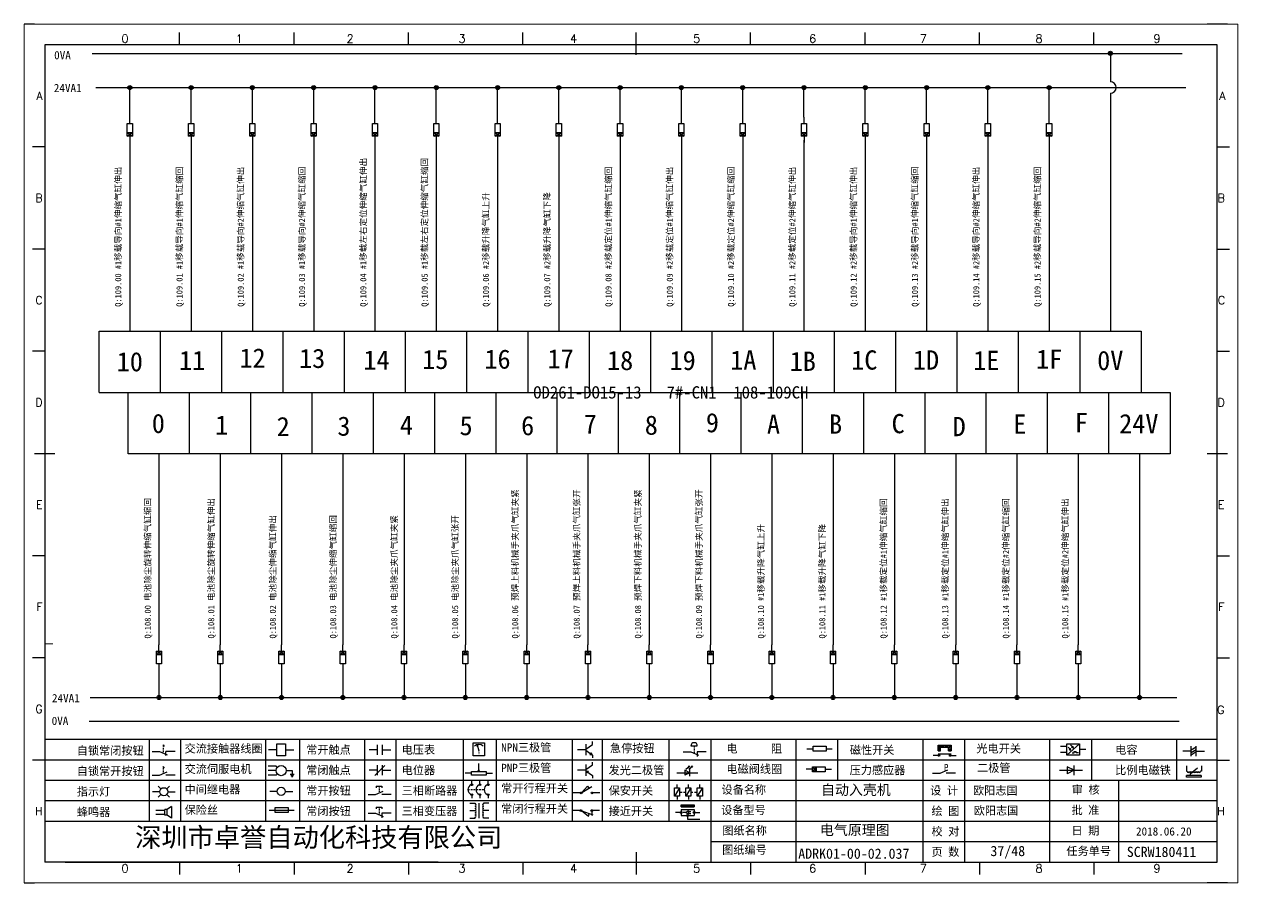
# Model space of a CAD drawing. Header units: millimetres. Extents: x 336 to 12810, y -1577 to 4105.
# Drawn here: x 7231.7 to 7528.7, y -956.1 to -746.1 of the extents above; entities that cross this region are included whole.
import ezdxf
from ezdxf.enums import TextEntityAlignment as Align

# ---------------------------------------------------------------- set-up
doc = ezdxf.new("R2010")
doc.units = ezdxf.units.MM
doc.layers.add('AE_BOR', color=1, linetype='Continuous')
doc.layers.add('MISC', color=2, linetype='Continuous')
doc.styles.get("Standard").update_dxf_attribs({"font": ''})
doc.styles.add('WD', font='romans.shx', dxfattribs={"width": 0.8, "bigfont": 'gbcbig.shx'})
doc.styles.add('样式 0', font='')
doc.styles.add('汉字', font='')
doc.styles.get('Standard').set_extended_font_data('SimSun')
doc.styles.get('样式 0').set_extended_font_data('KaiTi_GB2312')
doc.styles.get('汉字').set_extended_font_data('新宋体')

# ---------------------------------------------------------------- blocks, each defined once
blk = doc.blocks.new('磁性开关')
at = {"linetype": 'ByBlock'}
h = blk.add_hatch(dxfattribs=at)
h.set_pattern_fill('ANSI31', color=256, scale=0.1, style=0)
h.paths.add_polyline_path([(-1910.88, -776.69), (-1910.88, -775.29), (-1907.69, -775.29), (-1907.69, -776.69), (-1908.31, -776.69), (-1908.31, -775.79), (-1910.25, -775.79), (-1910.25, -776.69)])
for p, q in [((-1910.91, -777.81), (-1912.09, -777.81)), ((-1910.88, -776.69), (-1910.88, -775.29)), ((-1910.88, -775.29), (-1907.69, -775.29)), ((-1910.88, -776.69), (-1910.25, -776.69)), ((-1910.88, -777.39), (-1907.69, -777.39)), ((-1910.25, -776.69), (-1910.25, -775.79)), ((-1910.25, -775.79), (-1908.31, -775.79)), ((-1908.31, -776.69), (-1908.31, -775.79)), ((-1908.31, -776.69), (-1907.69, -776.69)), ((-1907.69, -775.29), (-1907.69, -776.69)), ((-1907.66, -777.81), (-1906.48, -777.81))]:
    blk.add_line(p, q, dxfattribs=at)
for centre in [(-1910.68, -777.81), (-1907.88, -777.81)]:
    blk.add_circle(centre, 0.225, dxfattribs=at)
blk = doc.blocks.new('*U6')
at = {"linetype": 'ByBlock'}
for p, q in [((-1909.23, -780.45), (-1909.23, -780.67)), ((-1909.23, -780.45), (-1908.92, -780.84)), ((-1909.23, -780.84), (-1909.23, -781.05)), ((-1911.92, -782.07), (-1910.06, -782.07)), ((-1910.06, -782.07), (-1908.18, -782.88)), ((-1909.23, -781.23), (-1909.23, -781.44)), ((-1909.23, -781.61), (-1909.23, -781.83)), ((-1909.23, -782), (-1909.23, -782.21)), ((-1909.23, -782.38), (-1909.23, -782.43)), ((-1908.52, -783.07), (-1908.52, -782.07)), ((-1906.25, -782.07), (-1908.52, -782.07))]:
    blk.add_line(p, q, dxfattribs=at)
blk = doc.blocks.new('*U8')
at = {"linetype": 'ByBlock'}
for p, q in [((-1911.92, -792.89), (-1910.06, -792.89)), ((-1910.06, -792.89), (-1908.18, -792.08)), ((-1908.88, -791.17), (-1909.23, -790.71)), ((-1909.23, -790.71), (-1909.23, -790.92)), ((-1909.23, -791.09), (-1909.23, -791.31)), ((-1909.23, -791.48), (-1909.23, -791.69)), ((-1909.23, -791.86), (-1909.23, -792.08)), ((-1909.23, -792.25), (-1909.23, -792.47)), ((-1906.25, -792.89), (-1908.52, -792.89))]:
    blk.add_line(p, q, dxfattribs=at)
blk = doc.blocks.new('蜂鸣器')
at = {"linetype": 'ByBlock'}
for p, q in [((-1907.17, -795.53), (-1908.25, -796.26)), ((-1907.17, -795.53), (-1907.17, -798.41)), ((-1908.8, -796.48), (-1911.01, -796.48)), ((-1908.8, -797.46), (-1911.01, -797.46)), ((-1908.25, -796.26), (-1908.8, -796.26)), ((-1908.8, -797.68), (-1908.8, -796.26)), ((-1908.25, -797.68), (-1908.8, -797.68)), ((-1908.25, -797.68), (-1908.25, -796.26)), ((-1907.17, -798.41), (-1908.25, -797.68))]:
    blk.add_line(p, q, dxfattribs=at)
blk = doc.blocks.new('指示灯')
at = {"linetype": 'ByBlock'}
for p, q in [((-1854.25, -776.92), (-1856.06, -776.92)), ((-1854.62, -775.59), (-1853.97, -776.23)), ((-1854.62, -778.25), (-1853.97, -777.61)), ((-1851.9, -775.59), (-1852.54, -776.23)), ((-1851.9, -778.25), (-1852.54, -777.61)), ((-1852.26, -776.92), (-1850.45, -776.92))]:
    blk.add_line(p, q, dxfattribs=at)
blk.add_circle((-1853.26, -776.92), 0.992, dxfattribs=at)
blk = doc.blocks.new('光电开关')
at = {"linetype": 'ByBlock'}
h = blk.add_hatch(dxfattribs=at)
h.set_pattern_fill('ANSI31', color=256, scale=0.01, style=0)
h.set_pattern_definition([(45, (0.172267, 0), (-0.0224506403, 0.0224506403), [])])
h.paths.add_polyline_path([(-1882.44, -776.34), (-1882.5, -775.91), (-1882.68, -776.07)])
h.paths.add_polyline_path([(-1882.86, -776.23), (-1882.44, -776.34), (-1882.68, -776.07)])
h.paths.add_polyline_path([(-1883.05, -776.88), (-1883.11, -776.45), (-1883.29, -776.61)])
h.paths.add_polyline_path([(-1883.47, -776.77), (-1883.05, -776.88), (-1883.29, -776.61)])
for p, q in [((-1884.01, -775.96), (-1885.56, -775.96)), ((-1884.01, -777.39), (-1885.56, -777.39)), ((-1880.91, -775.3), (-1884.01, -778.05)), ((-1883.75, -776.09), (-1883.05, -776.88)), ((-1883.11, -776.45), (-1883.47, -776.77)), ((-1883.05, -776.88), (-1883.47, -776.77)), ((-1883.14, -775.55), (-1882.44, -776.34)), ((-1883.05, -776.88), (-1883.11, -776.45)), ((-1882.5, -775.91), (-1882.86, -776.23)), ((-1882.44, -776.34), (-1882.86, -776.23)), ((-1882.78, -777.47), (-1882.23, -777.47)), ((-1882.44, -776.34), (-1882.5, -775.91)), ((-1882.23, -777.47), (-1882.23, -777.14)), ((-1882.23, -777.14), (-1881.78, -777.14)), ((-1881.78, -777.47), (-1881.78, -777.14)), ((-1881.23, -777.47), (-1881.78, -777.47)), ((-1879.37, -776.67), (-1880.91, -776.67))]:
    blk.add_line(p, q, dxfattribs=at)
blk.add_lwpolyline([(-1884.01, -775.3), (-1880.91, -775.3), (-1880.91, -778.05), (-1884.01, -778.05)], close=True, dxfattribs=at)
blk = doc.blocks.new('交流接触器线圈')
at = {"linetype": 'ByBlock'}
for p, q in [((-1880.82, -781.77), (-1882.87, -781.77)), ((-1878.72, -781.77), (-1876.67, -781.77))]:
    blk.add_line(p, q, dxfattribs=at)
blk.add_lwpolyline([(-1880.82, -780.28), (-1878.72, -780.28), (-1878.72, -783.26), (-1880.82, -783.26)], close=True, dxfattribs=at)
blk = doc.blocks.new('交流伺服电机')
at = {"linetype": 'ByBlock'}
for p, q in [((-1880.97, -785.75), (-1882.94, -785.75)), ((-1880.97, -786.85), (-1882.94, -786.85)), ((-1880.97, -785.75), (-1880.65, -786.03)), ((-1878.49, -786.85), (-1877.07, -786.85)), ((-1877.07, -786.85), (-1877.07, -787.72)), ((-1880.97, -787.94), (-1882.94, -787.94)), ((-1880.97, -787.94), (-1880.65, -787.67)), ((-1877.54, -787.72), (-1876.59, -787.72)), ((-1877.38, -788.01), (-1876.75, -788.01)), ((-1877.23, -788.29), (-1876.9, -788.29))]:
    blk.add_line(p, q, dxfattribs=at)
blk.add_circle((-1879.73, -786.85), 1.24, dxfattribs=at)
blk = doc.blocks.new('中间继电器')
at = {"linetype": 'ByBlock'}
for p, q in [((-1880.72, -791.92), (-1882.54, -791.92)), ((-1878.74, -791.92), (-1876.92, -791.92))]:
    blk.add_line(p, q, dxfattribs=at)
blk.add_circle((-1879.73, -791.92), 0.992, dxfattribs=at)
blk = doc.blocks.new('保险丝')
at = {"linetype": 'ByBlock'}
blk.add_line((-1882.72, -796.49), (-1876.55, -796.49), dxfattribs=at)
blk.add_lwpolyline([(-1881.2, -795.86), (-1878.06, -795.86), (-1878.06, -797.12), (-1881.2, -797.12)], close=True, dxfattribs=at)
blk = doc.blocks.new('常开按钮')
at = {"linetype": 'ByBlock'}
for p, q in [((-1910.06, -787.73), (-1908.18, -786.93)), ((-1909.9, -785.68), (-1908.56, -785.68)), ((-1909.9, -785.68), (-1909.9, -786.07)), ((-1909.23, -785.68), (-1909.23, -785.89)), ((-1909.23, -786.06), (-1909.23, -786.28)), ((-1909.23, -786.45), (-1909.23, -786.67)), ((-1909.23, -786.84), (-1909.23, -787.05)), ((-1908.56, -785.68), (-1908.56, -786.07)), ((-1911.92, -787.73), (-1910.06, -787.73)), ((-1909.23, -787.22), (-1909.23, -787.38)), ((-1906.25, -787.73), (-1908.52, -787.73))]:
    blk.add_line(p, q, dxfattribs=at)
blk = doc.blocks.new('常开触点')
at = {"linetype": 'ByBlock'}
for p, q in [((-1853.82, -782.99), (-1853.82, -780.56)), ((-1852.6, -782.99), (-1852.6, -780.56)), ((-1853.82, -781.77), (-1855.88, -781.77)), ((-1852.6, -781.77), (-1850.55, -781.77))]:
    blk.add_line(p, q, dxfattribs=at)
blk = doc.blocks.new('常闭触点')
at = {"linetype": 'ByBlock'}
for p, q in [((-1853.82, -786.77), (-1855.88, -786.77)), ((-1852.01, -785.66), (-1854.43, -788.1)), ((-1853.82, -787.99), (-1853.82, -785.56)), ((-1852.6, -787.99), (-1852.6, -785.56)), ((-1852.6, -786.77), (-1850.55, -786.77))]:
    blk.add_line(p, q, dxfattribs=at)
blk = doc.blocks.new('常闭按钮')
at = {"linetype": 'ByBlock'}
for p, q in [((-1856.13, -792.28), (-1854.28, -792.28)), ((-1854.28, -792.28), (-1852.4, -793.09)), ((-1854.11, -790.83), (-1852.77, -790.83)), ((-1854.11, -790.83), (-1854.11, -791.22)), ((-1853.44, -790.83), (-1853.44, -791.04)), ((-1853.44, -791.21), (-1853.44, -791.43)), ((-1853.44, -791.6), (-1853.44, -791.82)), ((-1853.44, -791.99), (-1853.44, -792.2)), ((-1853.44, -792.37), (-1853.44, -792.53)), ((-1852.77, -790.83), (-1852.77, -791.22)), ((-1850.47, -792.28), (-1852.73, -792.28)), ((-1852.73, -792.28), (-1852.73, -793.43))]:
    blk.add_line(p, q, dxfattribs=at)
blk = doc.blocks.new('电磁阀线圈')
at = {"linetype": 'ByBlock'}
for p, q in [((-1854.61, -795.92), (-1853.75, -797.16)), ((-1853.75, -795.92), (-1854.61, -797.16)), ((-1853.75, -795.92), (-1853.75, -797.16)), ((-1854.61, -796.54), (-1856.17, -796.54)), ((-1851.53, -796.54), (-1849.97, -796.54))]:
    blk.add_line(p, q, dxfattribs=at)
blk.add_lwpolyline([(-1854.61, -795.92), (-1851.53, -795.92), (-1851.53, -797.16), (-1854.61, -797.16)], close=True, dxfattribs=at)
blk = doc.blocks.new('电压表')
at = {"linetype": 'ByBlock'}
for p, q in [((-1814.84, -780.75), (-1814.91, -781.13)), ((-1814.6, -781.05), (-1814.91, -781.13)), ((-1814.84, -780.75), (-1814.46, -782.26)), ((-1814.84, -780.75), (-1814.6, -781.05))]:
    blk.add_line(p, q, dxfattribs=at)
blk.add_lwpolyline([(-1815.84, -780.34), (-1813.07, -780.34), (-1813.07, -783.49), (-1815.84, -783.49)], close=True, dxfattribs=at)
blk.add_arc((-1814.46, -782.26), 1.56, 46.8313, 133.1687, dxfattribs=at)
at = {"linetype": 'ByBlock', "insert": (-1814.7, -782.39), "char_height": 0.75, "width": 0.6768, "attachment_point": 1}
blk.add_mtext('V', dxfattribs=at)
blk = doc.blocks.new('电位器')
at = {"linetype": 'ByBlock'}
for p, q in [((-1814.45, -787.3), (-1814.62, -786.96)), ((-1814.62, -786.96), (-1814.27, -786.96)), ((-1814.45, -787.3), (-1814.45, -785.39)), ((-1814.45, -787.3), (-1814.27, -786.96)), ((-1816.21, -787.75), (-1817.79, -787.75)), ((-1812.68, -787.75), (-1811.1, -787.75))]:
    blk.add_line(p, q, dxfattribs=at)
blk.add_lwpolyline([(-1816.21, -787.3), (-1812.68, -787.3), (-1812.68, -788.2), (-1816.21, -788.2)], close=True, dxfattribs=at)
blk = doc.blocks.new('三相断路器')
at = {"linetype": 'ByBlock'}
for p, q in [((-1816.17, -790.33), (-1816.17, -789.7)), ((-1814.17, -790.33), (-1814.17, -789.7)), ((-1812.18, -790.33), (-1812.18, -789.7)), ((-1817.14, -791.74), (-1816.72, -791.74)), ((-1816.45, -791.74), (-1816.03, -791.74)), ((-1815.76, -791.74), (-1815.34, -791.74)), ((-1815.07, -791.74), (-1814.65, -791.74)), ((-1814.38, -791.74), (-1813.96, -791.74)), ((-1813.69, -791.74), (-1813.27, -791.74)), ((-1816.17, -793.19), (-1816.17, -793.83)), ((-1814.17, -793.19), (-1814.17, -793.83)), ((-1812.18, -793.19), (-1812.18, -793.83))]:
    blk.add_line(p, q, dxfattribs=at)
for centre in [(-1816.17, -790.55), (-1816.17, -792.98), (-1814.17, -790.55), (-1814.17, -792.98), (-1812.18, -790.55), (-1812.18, -792.98)]:
    blk.add_circle(centre, 0.219, dxfattribs=at)
for centre in [(-1815.81, -791.74), (-1813.82, -791.74), (-1811.83, -791.74)]:
    blk.add_arc(centre, 1.32, 115.5791, 244.4209, dxfattribs=at)
blk = doc.blocks.new('三相变压器')
at = {"linetype": 'ByBlock'}
for p, q in [((-1816.69, -795.03), (-1815.37, -795.03)), ((-1815.37, -795.03), (-1815.37, -795.24)), ((-1814.34, -798.7), (-1814.34, -795.04)), ((-1812, -795.03), (-1813.32, -795.03)), ((-1813.32, -795.03), (-1813.32, -795.24)), ((-1816.69, -796.87), (-1815.37, -796.87)), ((-1816.69, -798.71), (-1815.37, -798.71)), ((-1815.37, -798.71), (-1815.37, -798.5)), ((-1812, -796.87), (-1813.32, -796.87)), ((-1813.32, -798.71), (-1813.32, -798.5)), ((-1812, -798.71), (-1813.32, -798.71))]:
    blk.add_line(p, q, dxfattribs=at)
for centre, start, end in [((-1815.37, -795.51), 270, 90), ((-1815.37, -796.06), 270, 90), ((-1813.32, -795.51), 90, 270), ((-1813.32, -796.06), 90, 270), ((-1815.37, -796.6), 270, 90), ((-1815.37, -797.14), 270, 90), ((-1815.37, -797.68), 270, 90), ((-1815.37, -798.23), 270, 90), ((-1813.32, -796.6), 90, 270), ((-1813.32, -797.14), 90, 270), ((-1813.32, -797.68), 90, 270), ((-1813.32, -798.23), 90, 270)]:
    blk.add_arc(centre, 0.271, start, end, dxfattribs=at)
blk = doc.blocks.new('压力感应器')
at = {"linetype": 'ByBlock'}
for p, q in [((-1817.44, -777.73), (-1815.59, -777.73)), ((-1815.59, -777.73), (-1813.71, -776.93)), ((-1811.78, -777.73), (-1814.05, -777.73))]:
    blk.add_line(p, q, dxfattribs=at)
at = {"linetype": 'ByBlock', "insert": (-1814.65, -775.48), "char_height": 1.68, "width": 1.2242, "attachment_point": 1}
blk.add_mtext('{\\fNSimSun|b0|i0|c134|p49;P}', dxfattribs=at)
blk = doc.blocks.new('二极管')
at = {"linetype": 'ByBlock'}
for p, q in [((-1787.52, -776.77), (-1781.92, -776.77)), ((-1783.97, -776.77), (-1785.69, -775.9)), ((-1785.69, -775.9), (-1785.69, -777.65)), ((-1783.97, -776.77), (-1785.69, -777.65)), ((-1783.97, -777.99), (-1783.97, -775.56))]:
    blk.add_line(p, q, dxfattribs=at)
blk = doc.blocks.new('NPN三极管')
at = {"linetype": 'ByBlock'}
for p, q in [((-1785.73, -780.61), (-1785.73, -783.32)), ((-1785.73, -781.82), (-1784.15, -780.66)), ((-1784.15, -780.66), (-1784.15, -779.98)), ((-1785.73, -781.97), (-1787.81, -781.97)), ((-1785.73, -782.11), (-1784.15, -783.27)), ((-1784.41, -782.73), (-1784.74, -783.18)), ((-1784.15, -783.27), (-1784.74, -783.18)), ((-1784.15, -783.27), (-1784.41, -782.73)), ((-1784.15, -783.27), (-1784.15, -783.96))]:
    blk.add_line(p, q, dxfattribs=at)
blk = doc.blocks.new('PNP三极管')
at = {"linetype": 'ByBlock'}
for p, q in [((-1784.9, -786.74), (-1786.98, -786.74)), ((-1784.9, -785.38), (-1784.9, -788.09)), ((-1784.9, -786.59), (-1783.32, -785.43)), ((-1784.9, -786.88), (-1783.32, -788.04)), ((-1784.9, -786.88), (-1784.31, -786.97)), ((-1784.9, -786.88), (-1784.64, -787.42)), ((-1784.31, -786.97), (-1784.64, -787.42)), ((-1783.32, -785.43), (-1783.32, -784.75)), ((-1783.32, -788.04), (-1783.32, -788.73))]:
    blk.add_line(p, q, dxfattribs=at)
blk = doc.blocks.new('常开行程开关')
at = {"linetype": 'ByBlock'}
for p, q in [((-1786.29, -792.3), (-1788.01, -792.3)), ((-1785.89, -792.17), (-1784.52, -790.62)), ((-1785.89, -792.17), (-1783.43, -790.72)), ((-1784.52, -790.62), (-1784.19, -791.17)), ((-1781.48, -792.3), (-1783.21, -792.3))]:
    blk.add_line(p, q, dxfattribs=at)
for centre in [(-1786.07, -792.3), (-1783.42, -792.3)]:
    blk.add_circle(centre, 0.219, dxfattribs=at)
blk = doc.blocks.new('常闭行程开关')
at = {"linetype": 'ByBlock'}
for p, q in [((-1786.34, -796.62), (-1788.07, -796.62)), ((-1785.93, -796.72), (-1783.25, -797.7)), ((-1785.93, -796.72), (-1784.3, -798)), ((-1784.3, -798), (-1784.08, -797.4)), ((-1783.48, -796.84), (-1783.48, -797.85)), ((-1781.54, -796.62), (-1783.26, -796.62))]:
    blk.add_line(p, q, dxfattribs=at)
for centre in [(-1786.12, -796.62), (-1783.48, -796.62)]:
    blk.add_circle(centre, 0.219, dxfattribs=at)
blk = doc.blocks.new('电容')
at = {"linetype": 'ByBlock'}
for p, q in [((-1756.08, -782.99), (-1756.08, -780.56)), ((-1754.86, -780.79), (-1756.08, -781.55)), ((-1754.86, -782.99), (-1754.86, -780.56)), ((-1756.08, -781.77), (-1758.13, -781.77)), ((-1754.86, -781.44), (-1756.08, -782.2)), ((-1754.86, -781.99), (-1756.08, -782.75)), ((-1754.86, -781.77), (-1752.81, -781.77))]:
    blk.add_line(p, q, dxfattribs=at)
blk = doc.blocks.new('发光二极管')
at = {"linetype": 'ByBlock'}
for p, q in [((-1758.01, -786.77), (-1752.89, -786.77)), ((-1754.84, -786.77), (-1756.04, -786.16)), ((-1756.04, -786.16), (-1756.04, -787.39)), ((-1754.84, -786.77), (-1756.04, -787.39)), ((-1755.78, -785.92), (-1754.89, -785.14)), ((-1754.89, -785.14), (-1755.2, -785.22)), ((-1755.2, -785.22), (-1755.01, -785.43)), ((-1755.08, -785.92), (-1754.18, -785.14)), ((-1754.89, -785.14), (-1755.01, -785.43)), ((-1754.84, -787.63), (-1754.84, -785.92)), ((-1754.18, -785.14), (-1754.49, -785.22)), ((-1754.49, -785.22), (-1754.31, -785.43)), ((-1754.18, -785.14), (-1754.31, -785.43))]:
    blk.add_line(p, q, dxfattribs=at)
blk = doc.blocks.new('比例电磁阀')
at = {"linetype": 'ByBlock'}
for p, q in [((-1757.26, -775.38), (-1757.26, -776.71)), ((-1757.26, -776.71), (-1757.05, -776.71)), ((-1753.6, -777.73), (-1757.25, -777.73)), ((-1757.25, -778.13), (-1757.25, -777.73)), ((-1753.6, -778.13), (-1757.25, -778.13)), ((-1754.5, -775.98), (-1756.35, -777.44)), ((-1756.35, -777.44), (-1756.25, -777.25)), ((-1756.35, -777.44), (-1756.15, -777.38)), ((-1756.15, -777.38), (-1756.25, -777.25)), ((-1753.58, -776.71), (-1753.8, -776.71)), ((-1753.6, -777.73), (-1753.6, -778.13)), ((-1753.58, -775.38), (-1753.58, -776.71))]:
    blk.add_line(p, q, dxfattribs=at)
for centre in [(-1756.78, -776.71), (-1756.24, -776.71), (-1755.7, -776.71), (-1755.15, -776.71), (-1754.61, -776.71), (-1754.07, -776.71)]:
    blk.add_arc(centre, 0.271, 180, 0, dxfattribs=at)
blk = doc.blocks.new('保安开关')
at = {"linetype": 'ByBlock'}
for p, q in [((-1757.96, -790.79), (-1757.96, -789.97)), ((-1755.17, -790.79), (-1755.17, -789.97)), ((-1752.39, -790.79), (-1752.39, -789.97)), ((-1757.33, -790.79), (-1758.6, -792.81)), ((-1757.96, -792.81), (-1757.96, -793.62)), ((-1757.33, -791.8), (-1756.72, -791.8)), ((-1756.35, -791.8), (-1755.89, -791.8)), ((-1754.54, -790.79), (-1755.81, -792.81)), ((-1755.17, -792.81), (-1755.17, -793.62)), ((-1754.52, -791.8), (-1754.06, -791.8)), ((-1753.69, -791.8), (-1753.08, -791.8)), ((-1751.75, -790.79), (-1753.02, -792.81)), ((-1752.39, -792.81), (-1752.39, -793.62))]:
    blk.add_line(p, q, dxfattribs=at)
for points in [[(-1758.6, -790.79), (-1757.33, -790.79), (-1757.33, -792.81), (-1758.6, -792.81)], [(-1755.81, -790.79), (-1754.54, -790.79), (-1754.54, -792.81), (-1755.81, -792.81)], [(-1753.02, -790.79), (-1751.75, -790.79), (-1751.75, -792.81), (-1753.02, -792.81)]]:
    blk.add_lwpolyline(points, close=True, dxfattribs=at)
blk = doc.blocks.new('接近开关')
at = {"linetype": 'ByBlock'}
h = blk.add_hatch(dxfattribs=at)
h.set_pattern_fill('ANSI31', color=256, scale=0.01, style=0)
h.set_pattern_definition([(45, (-89.131516, -30.795668), (-0.0224506403, 0.0224506403), [])])
h.paths.add_polyline_path([(-1516.96, -1123.35), (-1516.96, -1122.85), (-1513.76, -1122.85), (-1513.76, -1123.35)])
for p, q in [((-1517.18, -1124.71), (-1518.36, -1124.71)), ((-1516.96, -1123.35), (-1516.96, -1122.85)), ((-1516.96, -1122.85), (-1513.76, -1122.85)), ((-1516.96, -1123.35), (-1513.76, -1123.35)), ((-1516.96, -1123.95), (-1513.76, -1123.95)), ((-1516.96, -1123.95), (-1516.96, -1125.47)), ((-1516.96, -1125.47), (-1513.76, -1125.47)), ((-1515.91, -1124.71), (-1516.45, -1124.71)), ((-1515.11, -1124.31), (-1515.91, -1124.71)), ((-1515.11, -1125.11), (-1515.91, -1124.71)), ((-1515.33, -1124.53), (-1515.17, -1124.53)), ((-1515.33, -1124.88), (-1515.17, -1124.88)), ((-1515.25, -1124.45), (-1515.25, -1124.61)), ((-1515.11, -1124.31), (-1515.11, -1125.11)), ((-1515.11, -1124.48), (-1514.58, -1124.48)), ((-1515.11, -1124.94), (-1514.58, -1124.94)), ((-1513.76, -1122.85), (-1513.76, -1123.35)), ((-1513.76, -1123.95), (-1513.76, -1125.47)), ((-1513.54, -1124.71), (-1512.36, -1124.71)), ((-1515.36, -1125.69), (-1515.36, -1126.36)), ((-1515.36, -1126.36), (-1512.36, -1126.36))]:
    blk.add_line(p, q, dxfattribs=at)
for centre in [(-1516.96, -1124.71), (-1515.36, -1125.47), (-1513.76, -1124.71)]:
    blk.add_circle(centre, 0.225, dxfattribs=at)
blk = doc.blocks.new('电阻')
at = {"linetype": 'ByBlock'}
for p, q in [((-3.09, 0), (-1.57, 0)), ((1.57, 0), (3.09, 0))]:
    blk.add_line(p, q, dxfattribs=at)
blk.add_lwpolyline([(-1.57, 0.63), (1.57, 0.63), (1.57, -0.63), (-1.57, -0.63)], close=True, dxfattribs=at)
blk = doc.blocks.new('急停按钮')
at = {"linetype": 'ByBlock'}
for p, q in [((-1.86, 0), (0, 0)), ((0, 0), (1.88, -0.81)), ((0.06, 1.45), (1.61, 1.45)), ((0.83, 1.45), (0.83, 1.24)), ((0.83, 1.07), (0.83, 0.85)), ((0.83, 0.68), (0.83, 0.47)), ((0.83, 0.29), (0.83, 0.08)), ((3.81, 0), (1.54, 0)), ((1.54, 0), (1.54, -1.15)), ((0.83, -0.09), (0.83, -0.24))]:
    blk.add_line(p, q, dxfattribs=at)
blk.add_arc((0.83, 1.45), 0.774, 0, 180)
blk = doc.blocks.new('电控横A4')
for p, q in [((292, -5), (5, -5)), ((5, -5), (5, -205)), ((292, -205), (292, -5)), ((10.03, -205), (289.53, -205)), ((130.8, -205), (190.75, -205)), ((190.75, -205), (259.54, -205))]:
    blk.add_line(p, q)
at = {"lineweight": 9, "ltscale": 0.1}
for p, q in [((5, -151.57), (7, -151.57)), ((101.34, -205), (130.8, -205)), ((129.44, -205), (129.44, -205)), ((129.44, -205), (129.44, -205)), ((129.44, -205), (129.44, -205)), ((129.44, -205), (129.44, -205))]:
    blk.add_line(p, q, dxfattribs=at)
at = {"linetype": 'ByBlock'}
for p, q in [((292, -175), (5, -175)), ((292, -180), (5, -180)), ((292, -185), (5, -185)), ((292, -190), (5, -190)), ((292, -195), (5, -195)), ((292, -200), (168.03, -200))]:
    blk.add_line(p, q, dxfattribs=at)
at = {"color": 0, "lineweight": -2}
for p, q in [((30.58, -175), (30.58, -195)), ((38.26, -175), (38.26, -195)), ((59.05, -175), (59.05, -195)), ((67.4, -175), (67.4, -195)), ((83.26, -175), (83.26, -195)), ((90.91, -175), (90.91, -195)), ((107.4, -175), (107.4, -195)), ((115.5, -175), (115.5, -195)), ((134.12, -175), (134.12, -195)), ((141.48, -175), (141.48, -195)), ((157.79, -175), (157.79, -195)), ((168.03, -175), (168.03, -204.92)), ((188.84, -175), (188.84, -185)), ((199.08, -175), (199.08, -185)), ((219.89, -175), (219.89, -185)), ((230.12, -175), (230.12, -185)), ((250.93, -175), (250.93, -185)), ((261.17, -175), (261.17, -185)), ((281.98, -175), (281.98, -185)), ((188.84, -185), (188.84, -204.92)), ((219.89, -185), (219.89, -205)), ((230.12, -185), (230.12, -205)), ((250.93, -185), (250.93, -205)), ((267.79, -185), (267.79, -205))]:
    blk.add_line(p, q, dxfattribs=at)
at = {"color": 0, "ltscale": 2}
for p, q in [((292, -205), (292, -183.55)), ((101.34, -205), (5, -205)), ((259.54, -205), (289.53, -205)), ((259.54, -205), (292, -205))]:
    blk.add_line(p, q, dxfattribs=at)
at = {"layer": 'AE_BOR', "lineweight": 30}
for p, q in [((2.53, 0), (0, 0)), ((294.53, 0), (289.53, 0)), ((0, -210), (2.53, -210)), ((294.53, -210), (289.53, -210))]:
    blk.add_line(p, q, dxfattribs=at)
at = {"layer": 'AE_BOR', "color": 1, "lineweight": 15}
for p, q in [((0, 0), (297, 0)), ((0, -210), (0, 0)), ((297, 0), (297, -210)), ((297, -210), (0, -210))]:
    blk.add_line(p, q, dxfattribs=at)
at = {"layer": 'AE_BOR'}
for p, q in [((38.03, -5), (38.03, -2)), ((66.03, -5), (66.03, -2)), ((94.03, -5), (94.03, -2)), ((122.03, -5), (122.03, -2)), ((149.78, -5), (149.78, -2)), ((177.78, -5), (177.78, -2)), ((205.78, -5), (205.78, -2)), ((233.78, -5), (233.78, -2)), ((261.78, -5), (261.78, -2)), ((5, -30), (2, -30)), ((292, -30), (295, -30)), ((5, -55), (2, -55)), ((292, -55), (295, -55)), ((5, -80), (2, -80)), ((292, -80), (295, -80)), ((5, -130), (2, -130)), ((292, -130), (295, -130)), ((5, -155), (2, -155)), ((292, -155), (295, -155)), ((5, -180), (2, -180)), ((292, -180), (295, -180)), ((38.03, -205), (38.03, -208)), ((66.03, -205), (66.03, -208)), ((94.03, -205), (94.03, -208)), ((122.03, -205), (122.03, -208)), ((149.78, -205), (149.78, -208)), ((177.78, -205), (177.78, -208)), ((205.78, -205), (205.78, -208)), ((233.78, -205), (233.78, -208)), ((261.78, -205), (261.78, -208))]:
    blk.add_line(p, q, dxfattribs=at)
at = {"layer": 'AE_BOR', "color": 2, "lineweight": 30}
for p, q in [((149.78, -7.5), (149.78, -2.5)), ((2.5, -105), (7.5, -105)), ((289.5, -105), (294.5, -105)), ((149.78, -202.5), (149.78, -207.5)), ((149.78, -205), (149.78, -207.5))]:
    blk.add_line(p, q, dxfattribs=at)
at = {"linetype": 'ByBlock'}
for name, p in [('*U6', (1943.19, 604.18)), ('交流接触器线圈', (1942.62, 604.27)), ('常开触点', (1940.27, 604.3)), ('电压表', (1925.71, 604.52)), ('NPN三极管', (1923.2, 604.5)), ('磁性开关', (2134.53, 598.96)), ('光电开关', (2139.22, 599.27)), ('电容', (2041.69, 603.98)), ('电位器', (1925.71, 604.52)), ('PNP三极管', (1922.37, 604.27)), ('压力感应器', (2039.72, 594.52)), ('*U8', (1943.19, 609.18)), ('交流伺服电机', (1942.62, 604.27)), ('常闭触点', (1940.27, 604.3)), ('发光二极管', (1917.72, 603.69)), ('电磁阀线圈', (2047.53, 614.3)), ('二极管', (2040.91, 594.27)), ('比例电磁阀', (2041.69, 593.98)), ('指示灯', (1887.41, 589.18)), ('中间继电器', (1942.62, 604.27)), ('常开按钮', (1996.06, 599.3)), ('三相断路器', (1925.71, 604.52)), ('常开行程开关', (1922.37, 604.27)), ('保安开关', (1917.72, 603.98)), ('蜂鸣器', (1943.19, 604.18)), ('保险丝', (1942.62, 604.27)), ('常闭按钮', (1940.27, 599.3)), ('三相变压器', (1925.71, 604.52)), ('常闭行程开关', (1922.37, 604.27)), ('接近开关', (1677.72, 931.9))]:
    blk.add_blockref(name, p, dxfattribs=at)
for name, p in [('急停按钮', (163.12, -177.98)), ('电阻', (194.66, -177.22))]:
    blk.add_blockref(name, p)
at = {"char_height": 2, "attachment_point": 1, "style": '汉字'}
for s, insert in [('{\\fKaiTi_GB2312|b0|i0|c134|p49;自锁常闭按钮}', (12.86, -176.69)), ('{\\fKaiTi_GB2312|b0|i0|c134|p49;交流接触器线圈}', (39.25, -176.19)), ('{\\fKaiTi_GB2312|b0|i0|c134|p49;常开触点}', (69.01, -176.48)), ('{\\fKaiTi_GB2312|b0|i0|c134|p49;电压表}', (92.37, -176.47)), ('{\\fKaiTi_GB2312|b0|i0|c134|p49;NPN三极管}', (116.73, -175.91)), ('{\\fKaiTi_GB2312|b0|i0|c134|p49;急停按钮}', (143.35, -176.12)), ('{\\fKaiTi_GB2312|b0|i0|c134|p49;电      阻}', (171.86, -176.19)), ('{\\fKaiTi_GB2312|b0|i0|c134|p49;磁性开关}', (202.07, -176.53)), ('{\\fKaiTi_GB2312|b0|i0|c134|p49;光电开关}', (233.02, -176.19)), ('{\\fKaiTi_GB2312|b0|i0|c134|p49;电容}', (267, -176.48)), ('{\\fKaiTi_GB2312|b0|i0|c134|p49;交流伺服电机}', (39.25, -181.19)), ('{\\fKaiTi_GB2312|b0|i0|c134|p49;电位器}', (92.37, -181.47)), ('{\\fKaiTi_GB2312|b0|i0|c134|p49;PNP三极管}', (116.73, -180.91)), ('{\\fKaiTi_GB2312|b0|i0|c134|p49;电磁阀线圈}', (171.86, -181.19)), ('{\\fKaiTi_GB2312|b0|i0|c134|p49;压力感应器}', (202.02, -181.47)), ('{\\fKaiTi_GB2312|b0|i0|c134|p49;二极管}', (233.2, -180.91)), ('{\\fKaiTi_GB2312|b0|i0|c134|p49;自锁常开按钮}', (12.86, -181.69)), ('{\\fKaiTi_GB2312|b0|i0|c134|p49;常闭触点}', (69.01, -181.48)), ('{\\fKaiTi_GB2312|b0|i0|c134|p49;发光二极管}', (143.02, -181.48)), ('{\\fKaiTi_GB2312|b0|i0|c134|p49;比例电磁铁}', (267, -181.48)), ('{\\fKaiTi_GB2312|b0|i0|c134|p49;指示灯}', (12.86, -186.69)), ('{\\fKaiTi_GB2312|b0|i0|c134|p49;中间继电器}', (39.25, -186.19)), ('{\\fKaiTi_GB2312|b0|i0|c134|p49;常开按钮}', (69.01, -186.48)), ('{\\fKaiTi_GB2312|b0|i0|c134|p49;三相断路器}', (92.37, -186.47)), ('{\\fKaiTi_GB2312|b0|i0|c134|p49;常开行程开关}', (116.73, -185.91)), ('{\\fKaiTi_GB2312|b0|i0|c134|p49;保安开关}', (143.02, -186.48)), ('设备名称', (170.65, -186.24)), ('{\\fKaiTi_GB2312|b0|i0|c134|p0;设 计}', (221.72, -186.46)), ('{\\fKaiTi_GB2312|b0|i0|c134|p0;审 核}', (256.39, -186.25)), ('{\\fKaiTi_GB2312|b0|i0|c134|p49;蜂鸣器}', (12.86, -191.69)), ('{\\fKaiTi_GB2312|b0|i0|c134|p49;保险丝}', (39.25, -191.19)), ('{\\fKaiTi_GB2312|b0|i0|c134|p49;常闭按钮}', (69.01, -191.48)), ('{\\fKaiTi_GB2312|b0|i0|c134|p49;三相变压器}', (92.37, -191.47)), ('{\\fKaiTi_GB2312|b0|i0|c134|p49;常闭行程开关}', (116.73, -190.91)), ('{\\fKaiTi_GB2312|b0|i0|c134|p49;接近开关}', (143.02, -191.48)), ('设备型号', (170.58, -191.24)), ('{\\fKaiTi_GB2312|b0|i0|c134|p0;绘 图}', (222.05, -191.46)), ('{\\fKaiTi_GB2312|b0|i0|c134|p0;批 准}', (256.32, -191.25)), ('图纸名称', (170.86, -196.24)), ('{\\fKaiTi_GB2312|b0|i0|c134|p0;日 期}', (256.32, -196.25)), ('{\\fKaiTi_GB2312|b0|i0|c134|p0;校 对}', (222.05, -196.46)), ('图纸编号', (170.81, -200.96)), ('{\\fKaiTi_GB2312|b0|i0|c134|p0;页 数}', (222.05, -201.46)), ('任务单号', (255.06, -201.25))]:
    blk.add_mtext(s, dxfattribs=dict(at, insert=insert))
at = {"color": 0, "lineweight": -2, "insert": (27.14, -196.53), "char_height": 4.7064, "width": 96.1138, "attachment_point": 1}
blk.add_mtext('深圳市卓誉自动化科技有限公司', dxfattribs=at)
at = {"insert": (272.1, -196.45), "char_height": 2, "width": 60.2542, "attachment_point": 1}
blk.add_mtext('{\\fKaiTi_GB2312|b0|i0|c134|p49;2018.06.20}', dxfattribs=at)
at = {"layer": 'AE_BOR', "style": 'WD'}
for s, p in [('0', (24.67, -4.5)), ('1', (52.6, -4.5)), ('2', (79.75, -4.5)), ('3', (107.15, -4.5)), ('4', (134.45, -4.5)), ('5', (164.59, -4.5)), ('6', (192.94, -4.5)), ('7', (220.04, -4.5)), ('8', (248.37, -4.5)), ('9', (277.23, -4.5)), ('0', (24.67, -207.5)), ('1', (52.6, -207.5)), ('2', (79.75, -207.5)), ('3', (107.15, -207.5)), ('4', (134.45, -207.5)), ('5', (164.59, -207.5)), ('6', (192.94, -207.5)), ('7', (220.04, -207.5)), ('8', (248.37, -207.5)), ('9', (277.23, -207.5))]:
    blk.add_text(s, height=2, dxfattribs=at).set_placement(p, align=Align.CENTER)
for s, p in [('A', (4.5, -17.5)), ('A', (294.03, -17.5)), ('B', (4.5, -42.5)), ('B', (293.84, -42.5)), ('C', (4.5, -67.5)), ('C', (293.93, -67.5)), ('D', (4.5, -92.5)), ('D', (293.84, -92.5)), ('E', (4.5, -117.5)), ('E', (293.74, -117.5)), ('F', (4.5, -142.5)), ('F', (293.74, -142.5)), ('F', (293.74, -142.5)), ('G', (4.5, -167.5)), ('G', (293.74, -167.72)), ('H', (4.5, -192.5)), ('H', (293.84, -192.5))]:
    blk.add_text(s, height=2, dxfattribs=at).set_placement(p, align=Align.MIDDLE_RIGHT)

msp = doc.modelspace()

# ---------------------------------------------------------------- hatches: boundary and pattern name
at = {"lineweight": -2}
h = msp.add_hatch(color=0, dxfattribs=at)
edge = h.paths.add_edge_path()
edge.add_arc((7497.541, -753.239), 0.5, 0, 360)
h = msp.add_hatch(color=0, dxfattribs=at)
edge = h.paths.add_edge_path()
edge.add_arc((7257.541, -761.603), 0.5, 0, 360)
h = msp.add_hatch(color=0, dxfattribs=at)
edge = h.paths.add_edge_path()
edge.add_arc((7272.541, -761.603), 0.5, 0, 360)
h = msp.add_hatch(color=0, dxfattribs=at)
edge = h.paths.add_edge_path()
edge.add_arc((7287.541, -761.603), 0.5, 0, 360)
h = msp.add_hatch(color=0, dxfattribs=at)
edge = h.paths.add_edge_path()
edge.add_arc((7302.541, -761.603), 0.5, 0, 360)
h = msp.add_hatch(color=0, dxfattribs=at)
edge = h.paths.add_edge_path()
edge.add_arc((7317.541, -761.603), 0.5, 0, 360)
h = msp.add_hatch(color=0, dxfattribs=at)
edge = h.paths.add_edge_path()
edge.add_arc((7332.541, -761.603), 0.5, 0, 360)
h = msp.add_hatch(color=0, dxfattribs=at)
edge = h.paths.add_edge_path()
edge.add_arc((7347.541, -761.603), 0.5, 0, 360)
h = msp.add_hatch(color=0, dxfattribs=at)
edge = h.paths.add_edge_path()
edge.add_arc((7362.541, -761.603), 0.5, 0, 360)
h = msp.add_hatch(color=0, dxfattribs=at)
edge = h.paths.add_edge_path()
edge.add_arc((7377.541, -761.603), 0.5, 0, 360)
h = msp.add_hatch(color=0, dxfattribs=at)
edge = h.paths.add_edge_path()
edge.add_arc((7392.541, -761.603), 0.5, 0, 360)
h = msp.add_hatch(color=0, dxfattribs=at)
edge = h.paths.add_edge_path()
edge.add_arc((7407.541, -761.603), 0.5, 0, 360)
h = msp.add_hatch(color=0, dxfattribs=at)
edge = h.paths.add_edge_path()
edge.add_arc((7422.541, -761.603), 0.5, 0, 360)
h = msp.add_hatch(color=0, dxfattribs=at)
edge = h.paths.add_edge_path()
edge.add_arc((7437.541, -761.603), 0.5, 0, 360)
h = msp.add_hatch(color=0, dxfattribs=at)
edge = h.paths.add_edge_path()
edge.add_arc((7452.541, -761.603), 0.5, 0, 360)
h = msp.add_hatch(color=0, dxfattribs=at)
edge = h.paths.add_edge_path()
edge.add_arc((7467.541, -761.603), 0.5, 0, 360)
h = msp.add_hatch(color=0, dxfattribs=at)
edge = h.paths.add_edge_path()
edge.add_arc((7482.541, -761.603), 0.5, 0, 360)
h = msp.add_hatch(color=0, dxfattribs=at)
edge = h.paths.add_edge_path()
edge.add_arc((7264.665, -910.814), 0.5, 0, 360)
h = msp.add_hatch(color=0, dxfattribs=at)
edge = h.paths.add_edge_path()
edge.add_arc((7279.665, -910.814), 0.5, 0, 360)
h = msp.add_hatch(color=0, dxfattribs=at)
edge = h.paths.add_edge_path()
edge.add_arc((7294.665, -910.814), 0.5, 0, 360)
h = msp.add_hatch(color=0, dxfattribs=at)
edge = h.paths.add_edge_path()
edge.add_arc((7309.665, -910.814), 0.5, 0, 360)
h = msp.add_hatch(color=0, dxfattribs=at)
edge = h.paths.add_edge_path()
edge.add_arc((7324.665, -910.814), 0.5, 0, 360)
h = msp.add_hatch(color=0, dxfattribs=at)
edge = h.paths.add_edge_path()
edge.add_arc((7339.665, -910.814), 0.5, 0, 360)
h = msp.add_hatch(color=0, dxfattribs=at)
edge = h.paths.add_edge_path()
edge.add_arc((7354.665, -910.814), 0.5, 0, 360)
h = msp.add_hatch(color=0, dxfattribs=at)
edge = h.paths.add_edge_path()
edge.add_arc((7369.665, -910.814), 0.5, 0, 360)
h = msp.add_hatch(color=0, dxfattribs=at)
edge = h.paths.add_edge_path()
edge.add_arc((7384.665, -910.814), 0.5, 0, 360)
h = msp.add_hatch(color=0, dxfattribs=at)
edge = h.paths.add_edge_path()
edge.add_arc((7399.665, -910.814), 0.5, 0, 360)
h = msp.add_hatch(color=0, dxfattribs=at)
edge = h.paths.add_edge_path()
edge.add_arc((7414.665, -910.814), 0.5, 0, 360)
h = msp.add_hatch(color=0, dxfattribs=at)
edge = h.paths.add_edge_path()
edge.add_arc((7429.665, -910.814), 0.5, 0, 360)
h = msp.add_hatch(color=0, dxfattribs=at)
edge = h.paths.add_edge_path()
edge.add_arc((7444.665, -910.814), 0.5, 0, 360)
h = msp.add_hatch(color=0, dxfattribs=at)
edge = h.paths.add_edge_path()
edge.add_arc((7459.665, -910.814), 0.5, 0, 360)
h = msp.add_hatch(color=0, dxfattribs=at)
edge = h.paths.add_edge_path()
edge.add_arc((7474.665, -910.814), 0.5, 0, 360)
h = msp.add_hatch(color=0, dxfattribs=at)
edge = h.paths.add_edge_path()
edge.add_arc((7489.665, -910.814), 0.5, 0, 360)
h = msp.add_hatch(color=0, dxfattribs=at)
edge = h.paths.add_edge_path()
edge.add_arc((7504.665, -910.814), 0.5, 0, 360)

# ---------------------------------------------------------------- linework, layer by layer
at = {"color": 0, "lineweight": -2}
for p, q in [((7248.328, -753.239), (7515.081, -753.239)), ((7497.541, -753.239), (7497.541, -760.208)), ((7249.212, -761.603), (7515.965, -761.603)), ((7257.541, -768.846), (7257.541, -761.603)), ((7272.541, -768.846), (7272.541, -761.603)), ((7287.541, -768.846), (7287.541, -761.603)), ((7302.541, -768.846), (7302.541, -761.603)), ((7317.541, -768.846), (7317.541, -761.603)), ((7332.541, -768.846), (7332.541, -761.603)), ((7347.541, -768.846), (7347.541, -761.603)), ((7362.541, -768.846), (7362.541, -761.603)), ((7377.541, -768.846), (7377.541, -761.603)), ((7392.541, -768.846), (7392.541, -761.603)), ((7407.541, -768.846), (7407.541, -761.603)), ((7422.541, -768.846), (7422.541, -761.603)), ((7437.541, -768.846), (7437.541, -761.603)), ((7452.541, -768.846), (7452.541, -761.603)), ((7467.541, -768.846), (7467.541, -761.603)), ((7482.541, -768.846), (7482.541, -761.603)), ((7497.541, -762.997), (7497.541, -821.208)), ((7257.541, -774.458), (7257.541, -821.208)), ((7272.541, -774.458), (7272.541, -821.208)), ((7287.541, -774.458), (7287.541, -821.208)), ((7302.541, -774.458), (7302.541, -821.208)), ((7317.541, -774.458), (7317.541, -821.208)), ((7332.541, -774.458), (7332.541, -821.208)), ((7347.541, -774.458), (7347.541, -821.208)), ((7362.541, -774.458), (7362.541, -821.208)), ((7377.541, -774.458), (7377.541, -821.208)), ((7392.541, -774.458), (7392.541, -821.208)), ((7407.541, -774.458), (7407.541, -821.208)), ((7422.541, -774.458), (7422.541, -821.208)), ((7437.541, -774.458), (7437.541, -821.208)), ((7452.541, -774.458), (7452.541, -821.208)), ((7467.541, -774.175), (7467.541, -821.208)), ((7482.541, -774.175), (7482.541, -821.208)), ((7490.041, -821.208), (7490.041, -836.208)), ((7250.041, -836.208), (7512.165, -836.208)), ((7272.165, -851.208), (7272.165, -836.208)), ((7287.165, -851.208), (7287.165, -836.208)), ((7302.165, -851.208), (7302.165, -836.208)), ((7317.165, -851.208), (7317.165, -836.208)), ((7332.165, -851.208), (7332.165, -836.208)), ((7347.165, -851.208), (7347.165, -836.208)), ((7362.165, -851.208), (7362.165, -836.208)), ((7377.165, -851.208), (7377.165, -836.208)), ((7392.165, -851.208), (7392.165, -836.208)), ((7407.165, -851.208), (7407.165, -836.208)), ((7422.165, -851.208), (7422.165, -836.208)), ((7437.165, -851.208), (7437.165, -836.208)), ((7452.165, -851.208), (7452.165, -836.208)), ((7467.165, -851.208), (7467.165, -836.208)), ((7482.165, -851.208), (7482.165, -836.208)), ((7497.165, -851.208), (7497.165, -836.208)), ((7497.165, -836.208), (7497.165, -836.208)), ((7264.665, -851.208), (7264.665, -897.959)), ((7279.665, -851.208), (7279.665, -897.959)), ((7294.665, -851.208), (7294.665, -897.959)), ((7309.665, -851.208), (7309.665, -897.959)), ((7324.665, -851.208), (7324.665, -897.959)), ((7339.665, -851.208), (7339.665, -897.959)), ((7354.665, -851.208), (7354.665, -897.959)), ((7369.665, -851.208), (7369.665, -897.959)), ((7384.665, -851.208), (7384.665, -897.959)), ((7399.665, -851.208), (7399.665, -897.959)), ((7414.665, -851.208), (7414.665, -897.959)), ((7429.665, -851.208), (7429.665, -897.959)), ((7444.665, -851.208), (7444.665, -897.959)), ((7459.665, -851.208), (7459.665, -897.959)), ((7474.665, -851.208), (7474.665, -897.959)), ((7489.665, -851.208), (7489.665, -897.959)), ((7504.665, -851.208), (7504.665, -910.814)), ((7264.665, -904.154), (7264.665, -910.814)), ((7279.665, -904.154), (7279.665, -910.814)), ((7294.665, -904.154), (7294.665, -910.814)), ((7309.665, -904.154), (7309.665, -910.814)), ((7324.665, -904.154), (7324.665, -910.814)), ((7339.665, -904.154), (7339.665, -910.814)), ((7354.665, -904.154), (7354.665, -910.814)), ((7369.665, -904.154), (7369.665, -910.814)), ((7384.665, -904.154), (7384.665, -910.814)), ((7414.665, -904.154), (7414.665, -910.814)), ((7444.665, -904.154), (7444.665, -910.814)), ((7459.665, -904.154), (7459.665, -910.814)), ((7474.665, -904.154), (7474.665, -910.814)), ((7489.665, -904.154), (7489.665, -910.814)), ((7247.844, -910.814), (7513.834, -910.814)), ((7247.606, -916.631), (7514.359, -916.631))]:
    msp.add_line(p, q, dxfattribs=at)
for p, q in [((7399.665, -903.571), (7399.665, -910.814)), ((7429.665, -903.571), (7429.665, -910.814))]:
    msp.add_line(p, q)
for points in [[(7250.041, -821.208), (7265.041, -821.208)], [(7250.041, -836.208), (7250.041, -821.208)], [(7265.041, -821.208), (7280.041, -821.208)], [(7265.041, -836.208), (7265.041, -821.208)], [(7280.041, -821.208), (7295.041, -821.208)], [(7280.041, -836.208), (7280.041, -821.208)], [(7295.041, -821.208), (7310.041, -821.208)], [(7295.041, -836.208), (7295.041, -821.208)], [(7310.041, -821.208), (7325.041, -821.208)], [(7310.041, -836.208), (7310.041, -821.208)], [(7325.041, -821.208), (7340.041, -821.208)], [(7325.041, -836.208), (7325.041, -821.208)], [(7340.041, -821.208), (7355.041, -821.208)], [(7340.041, -836.208), (7340.041, -821.208)], [(7355.041, -836.208), (7355.041, -821.208)], [(7355.041, -821.208), (7370.041, -821.208)], [(7370.041, -821.208), (7385.041, -821.208)], [(7370.041, -836.208), (7370.041, -821.208)], [(7385.041, -836.208), (7385.041, -821.208)], [(7385.041, -821.208), (7400.041, -821.208)], [(7400.041, -836.208), (7400.041, -821.208)], [(7400.041, -821.208), (7415.041, -821.208)], [(7415.041, -836.208), (7415.041, -821.208)], [(7415.041, -821.208), (7430.041, -821.208)], [(7430.041, -836.208), (7430.041, -821.208)], [(7430.041, -821.208), (7445.041, -821.208)], [(7445.041, -836.208), (7445.041, -821.208)], [(7445.041, -821.208), (7460.041, -821.208)], [(7460.041, -821.208), (7475.041, -821.208)], [(7460.041, -836.208), (7460.041, -821.208)], [(7475.041, -836.208), (7475.041, -821.208)], [(7475.041, -821.208), (7490.041, -821.208)], [(7490.041, -821.208), (7505.041, -821.208), (7505.041, -836.208)], [(7272.165, -851.208), (7257.165, -851.208), (7257.13, -836.208)], [(7512.165, -836.208), (7512.165, -851.208), (7497.165, -851.208)], [(7287.165, -851.208), (7272.165, -851.208)], [(7302.165, -851.208), (7287.165, -851.208)], [(7317.165, -851.208), (7302.165, -851.208)], [(7332.165, -851.208), (7317.165, -851.208)], [(7347.165, -851.208), (7332.165, -851.208)], [(7362.165, -851.208), (7347.165, -851.208)], [(7377.165, -851.208), (7362.165, -851.208)], [(7392.165, -851.208), (7377.165, -851.208)], [(7407.165, -851.208), (7392.165, -851.208)], [(7422.165, -851.208), (7407.165, -851.208)], [(7437.165, -851.208), (7422.165, -851.208)], [(7452.165, -851.208), (7437.165, -851.208)], [(7467.165, -851.208), (7452.165, -851.208)], [(7482.165, -851.208), (7467.165, -851.208)], [(7497.165, -851.208), (7482.165, -851.208)]]:
    msp.add_lwpolyline(points, dxfattribs=at)
for centre in [(7497.541, -753.239), (7257.541, -761.603), (7272.541, -761.603), (7287.541, -761.603), (7302.541, -761.603), (7317.541, -761.603), (7332.541, -761.603), (7347.541, -761.603), (7362.541, -761.603), (7377.541, -761.603), (7392.541, -761.603), (7407.541, -761.603), (7422.541, -761.603), (7437.541, -761.603), (7452.541, -761.603), (7467.541, -761.603), (7482.541, -761.603), (7264.665, -910.814), (7279.665, -910.814), (7294.665, -910.814), (7309.665, -910.814), (7324.665, -910.814), (7339.665, -910.814), (7354.665, -910.814), (7369.665, -910.814), (7384.665, -910.814), (7399.665, -910.814), (7414.665, -910.814), (7429.665, -910.814), (7444.665, -910.814), (7459.665, -910.814), (7474.665, -910.814), (7489.665, -910.814), (7504.665, -910.814)]:
    msp.add_circle(centre, 0.5, dxfattribs=at)
at = {"color": 0, "ltscale": 2}
msp.add_arc((7497.541, -761.603), 1.394, 270, 90, dxfattribs=at)

# ---------------------------------------------------------------- block references
msp.add_blockref('电控横A4', (7231.699, -746.125))
at = {"linetype": 'ByBlock'}
for p, rotation in [((6461.002, 1081.128), 90), ((6476.002, 1081.128), 90), ((6491.002, 1081.128), 90), ((6506.002, 1081.128), 90), ((6521.002, 1081.128), 90), ((6536.002, 1081.128), 90), ((6551.002, 1081.128), 90), ((6566.002, 1081.128), 90), ((6581.002, 1081.128), 90), ((6596.002, 1081.128), 90), ((6611.002, 1081.128), 90), ((6626.002, 1081.128), 90), ((6641.002, 1081.128), 90), ((6656.002, 1081.128), 90), ((6671.002, 1081.128), 90), ((6686.002, 1081.128), 90), ((8061.204, -2754.129), 270), ((8076.204, -2754.129), 270), ((8091.204, -2754.129), 270), ((8106.204, -2754.129), 270), ((8121.204, -2754.129), 270), ((8136.204, -2754.129), 270), ((8151.204, -2754.129), 270), ((8166.204, -2754.129), 270), ((8181.204, -2754.129), 270), ((8196.204, -2754.129), 270), ((8211.204, -2754.129), 270), ((8226.204, -2754.129), 270), ((8241.204, -2754.129), 270), ((8256.204, -2754.129), 270), ((8271.204, -2754.129), 270), ((8286.204, -2754.129), 270)]:
    msp.add_blockref('电磁阀线圈', p, dxfattribs=dict(at, rotation=rotation))

# ---------------------------------------------------------------- texts
msp.add_text('37/48', height=2.5).set_placement((7468.167, -949.613))
at = {"color": 0, "lineweight": -2, "attachment_point": 1}
for s, insert, char_height, width in [('{\\fKaiTi_GB2312|b0|i0|c134|p2;24VA1}', (7238.936, -760.708), 2, 14.27309), ('12', (7284.37, -825.4), 4.7064, 7.20347), ('13', (7298.964, -825.494), 4.7064, 7.20347), ('10', (7254.329, -826.31), 4.7064, 7.20347), ('11', (7269.582, -825.991), 4.7064, 7.20347), ('14', (7314.7, -825.88), 4.7064, 7.20347), ('15', (7329.104, -825.748), 4.7064, 7.20347), ('16', (7344.324, -825.684), 4.7064, 7.20347), ('17', (7359.793, -825.596), 4.7064, 7.20347), ('18', (7374.341, -826.008), 4.7064, 7.20347), ('19', (7389.643, -826.002), 4.7064, 7.20347), ('1A', (7404.501, -825.898), 4.7064, 7.20347), ('1B', (7419.049, -826.208), 4.7064, 7.20347), ('1C', (7434.113, -825.898), 4.7064, 7.20347), ('1D', (7449.212, -825.897), 4.7064, 7.20347), ('1E', (7463.966, -826), 4.7064, 7.20347), ('1F', (7479.339, -825.691), 4.7064, 7.20347), ('0V', (7494.3, -826), 4.7064, 7.20347), ('OD261-DO15-13   7#-CN1  108-109CH               ', (7356.26, -834.672), 3, 70.64042), ('0', (7262.915, -841.407), 4.706, 7.20347), ('1', (7278.412, -841.812), 4.706, 7.20347), ('2', (7293.473, -842.17), 4.706, 7.20347), ('3', (7308.335, -842.066), 4.706, 7.20347), ('4', (7323.636, -841.827), 4.706, 7.20347), ('5', (7338.242, -841.946), 4.706, 7.20347), ('6', (7353.303, -841.946), 4.706, 7.20347), ('7', (7368.63, -841.587), 4.706, 7.20347), ('8', (7383.572, -841.826), 4.706, 7.20347), ('9', (7398.532, -841.229), 4.706, 7.20347), ('A', (7413.474, -841.587), 4.706, 7.20347), ('B', (7428.68, -841.582), 4.706, 7.20347), ('C', (7443.981, -841.463), 4.706, 7.20347), ('D', (7458.923, -842.179), 4.706, 7.20347), ('E', (7473.774, -841.58), 4.706, 7.20347), ('F', (7488.835, -841.222), 4.706, 7.20347), ('24V', (7499.691, -841.461), 4.7064, 7.20347), ('{\\fKaiTi_GB2312|b0|i0|c134|p2;24VA1}', (7238.476, -909.958), 2, 14.27309)]:
    msp.add_mtext(s, dxfattribs=dict(at, insert=insert, char_height=char_height, width=width))
at = {"color": 0, "lineweight": -2, "char_height": 1.5, "width": 71.79445, "attachment_point": 1, "rotation": 90}
for s, insert in [('{\\C256;Q:109.04 #1移载左右定位伸缩气缸伸出}', (7313.927, -815.223)), ('{\\C256;Q:109.05 #1移载左右定位伸缩气缸缩回}', (7328.927, -815.223)), ('{\\C256;Q:109.00 #1移载导向#1伸缩气缸伸出}', (7253.927, -815.223)), ('{\\C256;Q:109.01 #1移载导向#1伸缩气缸缩回}', (7268.927, -815.223)), ('{\\C256;Q:109.02 #1移载导向#2伸缩气缸伸出}', (7283.927, -815.223)), ('{\\C256;Q:109.03 #1移载导向#2伸缩气缸缩回}', (7298.927, -815.223)), ('{\\C256;Q:109.08 #2移载定位#1伸缩气缸缩回}', (7373.927, -815.223)), ('{\\C256;Q:109.09 #2移载定位#1伸缩气缸伸出}', (7388.927, -815.223)), ('{\\C256;Q:109.10 #2移载定位#2伸缩气缸缩回}', (7403.927, -815.223)), ('{\\C256;Q:109.11 #2移载定位#2伸缩气缸伸出}', (7418.927, -815.223)), ('{\\C256;Q:109.12 #2移载导向#1伸缩气缸伸出}', (7433.927, -815.223)), ('{\\C256;Q:109.13 #2移载导向#1伸缩气缸缩回}', (7448.927, -815.223)), ('{\\C256;Q:109.14 #2移载导向#2伸缩气缸伸出}', (7463.927, -815.223)), ('{\\C256;Q:109.15 #2移载导向#2伸缩气缸缩回}', (7478.927, -815.223)), ('{\\C256;Q:109.06 #2移载升降气缸上升}', (7343.927, -815.223)), ('{\\C256;Q:109.07 #2移载升降气缸下降}', (7358.927, -815.223)), ('{\\C256;Q:108.06 预焊上料机械手夹爪气缸夹紧}', (7351.095, -896.382)), ('{\\C256;Q:108.07 预焊上料机械手夹爪气缸张开}', (7366.157, -896.382)), ('{\\C256;Q:108.08 预焊下料机械手夹爪气缸夹紧}', (7381.149, -896.382)), ('{\\C256;Q:108.09 预焊下料机械手夹爪气缸张开}', (7396.091, -896.382)), ('{\\C256;Q:108.00 电池除尘旋转伸缩气缸缩回}', (7261.166, -896.382)), ('{\\C256;Q:108.01 电池除尘旋转伸缩气缸伸出}', (7276.694, -896.382)), ('{\\C256;Q:108.12 #1移载定位#1伸缩气缸缩回}', (7441.256, -896.382)), ('{\\C256;Q:108.13 #1移载定位#1伸缩气缸伸出}', (7456.346, -896.382)), ('{\\C256;Q:108.14 #1移载定位#2伸缩气缸缩回}', (7471.204, -896.382)), ('{\\C256;Q:108.15 #1移载定位#2伸缩气缸伸出}', (7485.714, -896.382)), ('{\\C256;Q:108.02 电池除尘伸缩气缸伸出}', (7291.784, -896.382)), ('{\\C256;Q:108.03 电池除尘伸缩气缸缩回}', (7306.544, -896.382)), ('{\\C256;Q:108.04 电池除尘夹爪气缸夹紧}', (7321.5, -896.382)), ('{\\C256;Q:108.05 电池除尘夹爪气缸张开}', (7336.393, -896.382)), ('{\\C256;Q:108.10 #1移载升降气缸上升}', (7411.264, -896.382)), ('{\\C256;Q:108.11 #1移载升降气缸下降}', (7426.26, -896.382))]:
    msp.add_mtext(s, dxfattribs=dict(at, insert=insert))
at = {"attachment_point": 1}
for s, width, insert, char_height in [('自动入壳机', 22.80454, (7426.728, -932.152), 2.5), ('欧阳志国', 22.80454, (7463.911, -932.573), 2), ('欧阳志国', 22.80454, (7464.082, -937.489), 2), ('电气原理图', 22.80454, (7426.443, -941.961), 2.5), ('SCRW180411', 32.99572, (7501.544, -947.331), 2.5), ('ADRK01-00-02.037', 32.99572, (7421.133, -947.762), 2.5)]:
    msp.add_mtext_dynamic_manual_height_columns(s, width=width, gutter_width=12.5, heights=[0], dxfattribs=dict(at, insert=insert, char_height=char_height))
at = {"layer": 'MISC', "color": 0, "char_height": 2, "width": 5.01683, "attachment_point": 1, "style": '样式 0'}
for insert in [(7239.013, -752.683), (7238.405, -915.528)]:
    msp.add_mtext('{\\fSimSun|b0|i0|c134|p49;0VA}', dxfattribs=dict(at, insert=insert))

doc.saveas('drawing.dxf')
